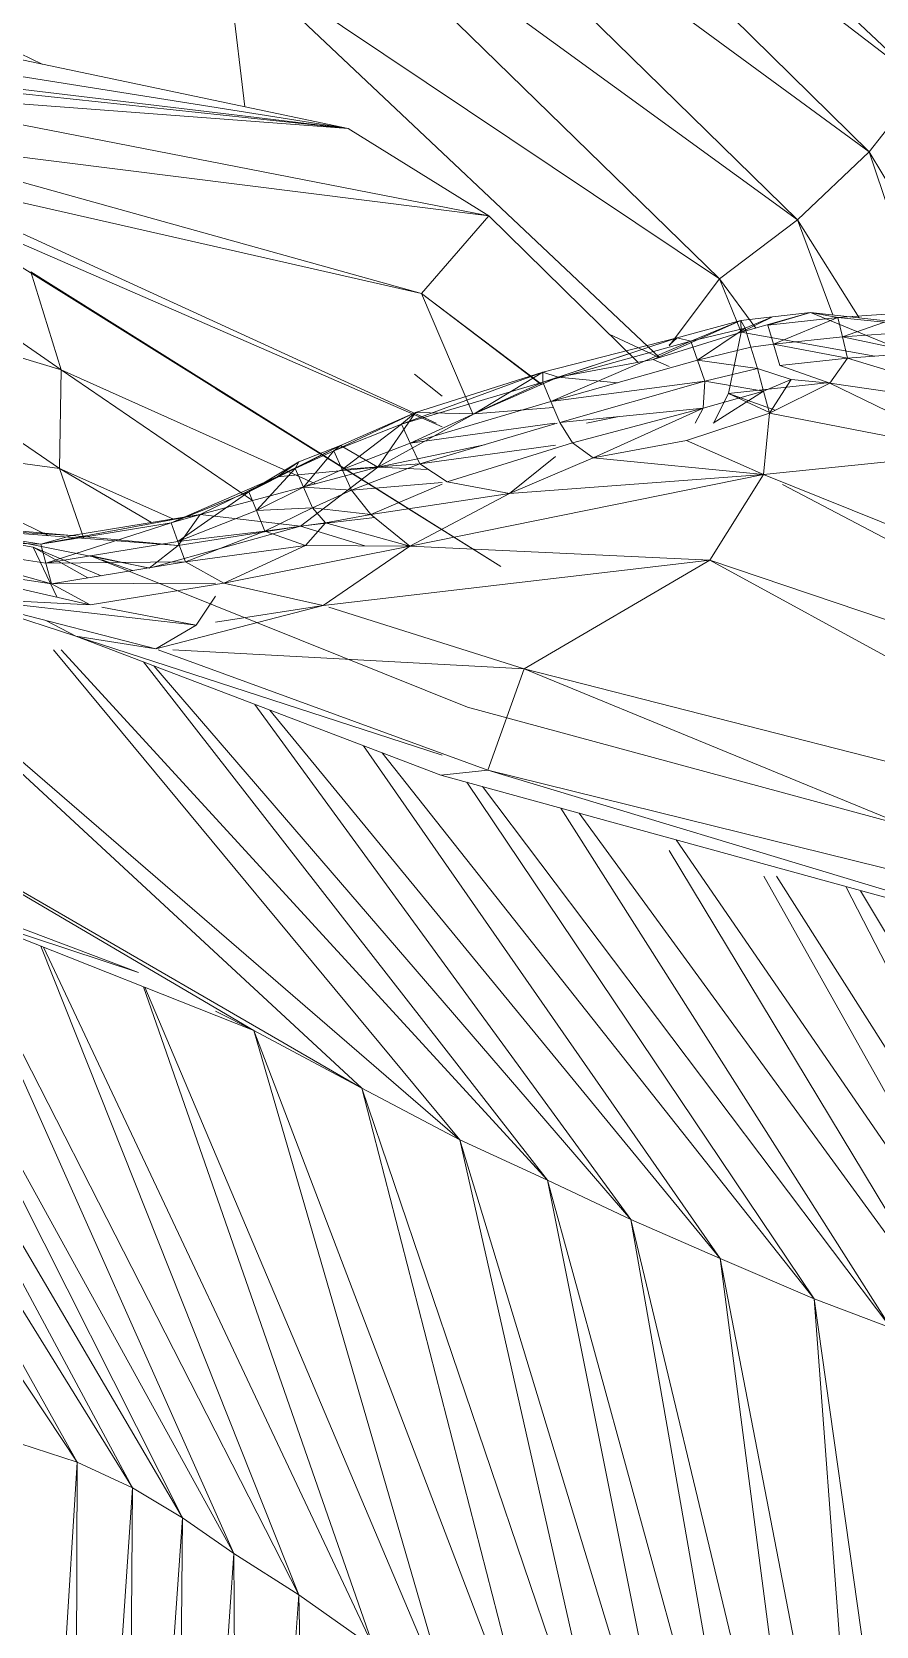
# Model space of a CAD drawing. Header units: millimetres. Extents: x -8546 to 211781, y -3000 to 31870.
# Drawn here: x -4276 to -4242.1, y 2691.9 to 2756.1 of the extents above; entities that cross this region are included whole.
import ezdxf

# ---------------------------------------------------------------- set-up
doc = ezdxf.new("R2010")
doc.units = ezdxf.units.MM
doc.layers.add('G-IMPT', color=8, linetype='Continuous', lineweight=9)
doc.layers.add('I-FURN', color=30, linetype='Continuous', lineweight=9)

# ---------------------------------------------------------------- blocks, each defined once
blk = doc.blocks.new('Artificial banana plant 1500mm - Family 4__C1-728657-Begane grond')
at = {"layer": 'G-IMPT'}
for p, q in [((151.122, 117.437), (172.562, 97.128)), ((151.122, 117.437), (172.562, 97.128)), ((172.562, 97.128), (149.822, 114.621)), ((172.562, 97.128), (149.822, 114.621)), ((170.412, 94.384), (149.822, 114.621)), ((170.412, 94.384), (149.822, 114.621)), ((137.13, 97.914), (111.122, 110.516)), ((137.13, 97.914), (111.122, 110.516)), ((170.412, 94.384), (147.782, 110.976)), ((170.412, 94.384), (147.782, 110.976)), ((167.522, 91.639), (147.782, 110.976)), ((167.522, 91.639), (147.782, 110.976)), ((167.522, 91.639), (145.622, 107.576)), ((167.522, 91.639), (145.622, 107.576)), ((164.382, 89.273), (145.622, 107.576)), ((164.382, 89.273), (145.622, 107.576)), ((145.288, 96.194), (144.522, 102.571)), ((145.288, 96.194), (144.522, 102.571)), ((164.382, 89.273), (144.522, 102.571)), ((164.382, 89.273), (144.522, 102.571)), ((161.974, 86.101), (144.522, 102.571)), ((161.974, 86.101), (144.522, 102.571)), ((114.372, 99.535), (149.442, 95.317)), ((114.372, 99.535), (149.442, 95.317)), ((129.692, 99.483), (149.442, 95.317)), ((129.692, 99.483), (149.442, 95.317)), ((124.092, 99.364), (149.442, 95.317)), ((124.092, 99.364), (149.442, 95.317)), ((123.882, 98.058), (149.442, 95.317)), ((123.882, 98.058), (149.442, 95.317)), ((172.562, 97.128), (170.412, 94.384)), ((172.562, 97.128), (170.412, 94.384)), ((129.232, 96.848), (149.442, 95.317)), ((129.232, 96.848), (149.442, 95.317)), ((129.232, 96.848), (155.102, 91.8)), ((129.232, 96.848), (155.102, 91.8)), ((129.722, 95.001), (155.102, 91.8)), ((129.722, 95.001), (155.102, 91.8)), ((129.722, 95.001), (152.392, 88.683)), ((129.722, 95.001), (152.392, 88.683)), ((149.442, 95.317), (155.102, 91.8)), ((149.442, 95.317), (155.102, 91.8)), ((170.412, 94.384), (167.522, 91.639)), ((170.412, 94.384), (167.522, 91.639)), ((174.719, 87.18), (170.412, 94.384)), ((174.719, 87.18), (170.412, 94.384)), ((172.738, 87.399), (170.412, 94.384)), ((172.738, 87.399), (170.412, 94.384)), ((126.172, 93.728), (137.892, 85.604)), ((126.172, 93.728), (137.892, 85.604)), ((130.892, 93.579), (152.392, 88.683)), ((130.892, 93.579), (152.392, 88.683)), ((130.892, 93.579), (152.988, 83.459)), ((130.892, 93.579), (152.988, 83.459)), ((131.272, 92.875), (155.582, 77.688)), ((131.957, 92.577), (153.227, 83.31)), ((131.957, 92.577), (153.227, 83.31)), ((155.102, 91.8), (152.392, 88.683)), ((155.102, 91.8), (152.392, 88.683)), ((155.102, 91.8), (161.108, 85.909)), ((155.102, 91.8), (161.108, 85.909)), ((167.522, 91.639), (164.382, 89.273)), ((167.522, 91.639), (164.382, 89.273)), ((170.006, 87.702), (167.522, 91.639)), ((170.006, 87.702), (167.522, 91.639)), ((168.949, 87.818), (167.522, 91.639)), ((168.949, 87.818), (167.522, 91.639)), ((136.672, 89.555), (155.582, 77.688)), ((136.672, 89.555), (155.582, 77.688)), ((136.672, 89.555), (137.892, 85.604)), ((136.672, 89.555), (137.892, 85.604)), ((164.382, 89.273), (162.354, 86.567)), ((164.382, 89.273), (162.354, 86.567)), ((165.843, 87.29), (164.382, 89.273)), ((165.843, 87.29), (164.382, 89.273)), ((165.251, 87.126), (164.382, 89.273)), ((165.251, 87.126), (164.382, 89.273)), ((127.392, 88.771), (137.892, 85.604)), ((127.392, 88.771), (137.892, 85.604)), ((127.392, 88.771), (137.832, 81.634)), ((127.392, 88.771), (137.832, 81.634)), ((152.392, 88.683), (157.21, 85.018)), ((152.392, 88.683), (157.21, 85.018)), ((152.392, 88.683), (157.229, 85.026)), ((152.392, 88.683), (157.229, 85.026)), ((152.392, 88.683), (154.465, 83.831)), ((152.392, 88.683), (154.465, 83.831)), ((168.052, 87.918), (165.262, 87.126)), ((168.052, 87.918), (165.262, 87.126)), ((166.332, 87.406), (168.052, 87.918)), ((166.332, 87.406), (168.052, 87.918)), ((166.522, 87.74), (168.052, 87.918)), ((166.522, 87.74), (168.052, 87.918)), ((168.052, 87.918), (175.912, 87.049)), ((168.052, 87.918), (175.912, 87.049)), ((169.142, 87.707), (168.052, 87.918)), ((169.142, 87.707), (168.052, 87.918)), ((168.052, 87.918), (171.481, 86.508)), ((168.052, 87.918), (171.481, 86.508)), ((169.142, 87.707), (172.132, 87.918)), ((169.142, 87.707), (172.132, 87.918)), ((169.332, 86.933), (172.132, 87.918)), ((169.332, 86.933), (172.132, 87.918)), ((165.242, 87.592), (161.722, 86.022)), ((165.242, 87.592), (161.722, 86.022)), ((162.682, 86.899), (165.242, 87.592)), ((162.682, 86.899), (165.242, 87.592)), ((163.232, 86.766), (165.242, 87.592)), ((163.232, 86.766), (165.242, 87.592)), ((163.232, 86.766), (165.412, 87.281)), ((163.232, 86.766), (165.412, 87.281)), ((163.502, 85.999), (165.412, 87.281)), ((163.502, 85.999), (165.412, 87.281)), ((165.242, 87.592), (166.522, 87.74)), ((165.242, 87.592), (166.522, 87.74)), ((165.412, 87.281), (165.242, 87.592)), ((165.412, 87.281), (165.242, 87.592)), ((165.242, 87.592), (165.262, 87.126)), ((165.242, 87.592), (165.262, 87.126)), ((166.522, 87.74), (165.262, 87.126)), ((166.522, 87.74), (165.262, 87.126)), ((165.412, 87.281), (166.522, 87.74)), ((165.412, 87.281), (166.522, 87.74)), ((165.412, 87.281), (165.652, 86.513)), ((165.412, 87.281), (165.652, 86.513)), ((166.332, 87.406), (169.142, 87.707)), ((166.332, 87.406), (169.142, 87.707)), ((166.332, 87.406), (166.562, 86.636)), ((166.332, 87.406), (166.562, 86.636)), ((166.562, 86.636), (169.142, 87.707)), ((166.562, 86.636), (169.142, 87.707)), ((169.142, 87.707), (175.912, 87.049)), ((169.142, 87.707), (175.912, 87.049)), ((169.142, 87.707), (169.332, 86.933)), ((169.142, 87.707), (169.332, 86.933)), ((157.272, 85.512), (162.682, 86.899)), ((157.272, 85.512), (162.682, 86.899)), ((157.282, 85.108), (162.682, 86.899)), ((157.282, 85.108), (162.682, 86.899)), ((157.282, 85.108), (163.232, 86.766)), ((157.282, 85.108), (163.232, 86.766)), ((157.602, 84.334), (163.232, 86.766)), ((157.602, 84.334), (163.232, 86.766)), ((162.682, 86.899), (157.892, 85.317)), ((162.682, 86.899), (157.892, 85.317)), ((159.946, 87.049), (161.964, 86.098)), ((159.946, 87.049), (161.964, 86.098)), ((161.722, 86.022), (165.262, 87.126)), ((161.722, 86.022), (165.262, 87.126)), ((162.682, 86.899), (162.354, 86.599)), ((162.682, 86.899), (162.354, 86.599)), ((163.232, 86.766), (162.682, 86.899)), ((163.232, 86.766), (162.682, 86.899)), ((163.232, 86.766), (163.502, 85.999)), ((163.232, 86.766), (163.502, 85.999)), ((165.262, 87.126), (164.742, 84.661)), ((165.262, 87.126), (164.742, 84.661)), ((165.262, 87.126), (170.634, 86.157)), ((165.262, 87.126), (170.634, 86.157)), ((166.562, 86.636), (165.652, 86.513)), ((165.652, 86.513), (166.562, 86.636)), ((169.332, 86.933), (166.562, 86.636)), ((166.562, 86.636), (169.332, 86.933)), ((169.542, 86.078), (166.562, 86.636)), ((169.542, 86.078), (166.562, 86.636)), ((166.562, 86.636), (166.812, 85.784)), ((166.562, 86.636), (166.812, 85.784)), ((172.272, 87.141), (169.332, 86.933)), ((169.332, 86.933), (172.272, 87.141)), ((172.422, 86.286), (169.332, 86.933)), ((172.422, 86.286), (169.332, 86.933)), ((169.332, 86.933), (169.542, 86.078)), ((169.332, 86.933), (169.542, 86.078)), ((163.502, 85.999), (157.602, 84.334)), ((157.602, 84.334), (163.502, 85.999)), ((157.892, 85.317), (161.722, 86.022)), ((157.892, 85.317), (161.722, 86.022)), ((161.722, 86.022), (162.354, 85.738)), ((161.722, 86.022), (162.354, 85.738)), ((165.652, 86.513), (163.502, 85.999)), ((163.502, 85.999), (165.652, 86.513)), ((165.912, 85.663), (163.502, 85.999)), ((165.912, 85.663), (163.502, 85.999)), ((163.502, 85.999), (163.802, 85.153)), ((163.502, 85.999), (163.802, 85.153)), ((165.652, 86.513), (165.912, 85.663)), ((165.652, 86.513), (165.912, 85.663)), ((169.542, 86.078), (166.812, 85.784)), ((169.542, 86.078), (166.812, 85.784)), ((169.542, 86.078), (168.822, 85.065)), ((169.542, 86.078), (168.822, 85.065)), ((172.422, 86.286), (169.542, 86.078)), ((172.422, 86.286), (169.542, 86.078)), ((169.542, 86.078), (176.382, 83.991)), ((169.542, 86.078), (176.382, 83.991)), ((137.892, 85.604), (137.832, 81.634)), ((137.892, 85.604), (137.832, 81.634)), ((137.892, 85.604), (148.13, 81.023)), ((137.892, 85.604), (148.13, 81.023)), ((137.892, 85.604), (145.59, 80.348)), ((137.892, 85.604), (145.59, 80.348)), ((151.592, 83.418), (157.272, 85.512)), ((151.592, 83.418), (157.272, 85.512)), ((152.112, 85.433), (153.227, 84.548)), ((152.152, 83.887), (157.272, 85.512)), ((152.152, 83.887), (157.272, 85.512)), ((157.272, 85.512), (154.512, 83.831)), ((157.272, 85.512), (154.512, 83.831)), ((157.282, 85.108), (157.272, 85.512)), ((157.282, 85.108), (157.272, 85.512)), ((157.272, 85.512), (157.892, 85.317)), ((157.272, 85.512), (157.892, 85.317)), ((165.912, 85.663), (163.802, 85.153)), ((165.912, 85.663), (163.802, 85.153)), ((165.912, 85.663), (167.272, 85.213)), ((165.912, 85.663), (167.272, 85.213)), ((165.912, 85.663), (166.152, 84.751)), ((165.912, 85.663), (166.152, 84.751)), ((166.812, 85.784), (168.822, 85.065)), ((166.812, 85.784), (168.822, 85.065)), ((144.1, 84.862), (148.663, 82.011)), ((151.592, 83.418), (157.282, 85.108)), ((151.592, 83.418), (157.282, 85.108)), ((151.942, 82.659), (157.282, 85.108)), ((151.942, 82.659), (157.282, 85.108)), ((154.512, 83.831), (157.892, 85.317)), ((154.512, 83.831), (157.892, 85.317)), ((157.282, 85.108), (157.602, 84.334)), ((157.282, 85.108), (157.602, 84.334)), ((163.802, 85.153), (157.602, 84.334)), ((163.802, 85.153), (157.602, 84.334)), ((157.892, 85.317), (160.277, 85.089)), ((157.892, 85.317), (160.277, 85.089)), ((163.802, 85.153), (157.962, 83.49)), ((163.802, 85.153), (157.962, 83.49)), ((163.802, 85.153), (163.722, 84.064)), ((163.802, 85.153), (163.722, 84.064)), ((166.152, 84.751), (163.722, 84.064)), ((166.152, 84.751), (163.722, 84.064)), ((163.802, 85.153), (166.152, 84.751)), ((163.802, 85.153), (166.152, 84.751)), ((166.152, 84.751), (164.132, 83.459)), ((166.152, 84.751), (164.132, 83.459)), ((168.822, 85.096), (164.742, 84.661)), ((168.822, 85.096), (164.742, 84.661)), ((167.272, 85.213), (166.152, 84.751)), ((167.272, 85.213), (166.152, 84.751)), ((166.152, 84.751), (166.392, 83.868)), ((166.152, 84.751), (166.392, 83.868)), ((167.272, 85.213), (166.392, 83.868)), ((167.272, 85.213), (166.392, 83.868)), ((168.822, 85.065), (166.392, 83.868)), ((168.822, 85.065), (166.392, 83.868)), ((168.822, 85.065), (167.272, 85.213)), ((168.822, 85.065), (167.272, 85.213)), ((176.382, 83.991), (168.822, 85.065)), ((176.382, 83.991), (168.822, 85.065)), ((168.822, 85.065), (174.642, 82.253)), ((168.822, 85.065), (174.642, 82.253)), ((157.602, 84.334), (151.942, 82.659)), ((151.942, 82.659), (157.602, 84.334)), ((154.512, 83.831), (157.706, 84.091)), ((154.512, 83.831), (157.706, 84.091)), ((157.602, 84.334), (157.962, 83.49)), ((157.602, 84.334), (157.962, 83.49)), ((157.962, 83.49), (163.722, 84.064)), ((157.962, 83.49), (163.722, 84.064)), ((163.722, 84.064), (158.472, 82.668)), ((163.722, 84.064), (158.472, 82.668)), ((163.722, 84.064), (159.302, 82.067)), ((163.722, 84.064), (159.302, 82.067)), ((163.722, 84.064), (163.409, 83.459)), ((163.722, 84.064), (163.409, 83.459)), ((164.149, 83.459), (164.742, 84.661)), ((164.149, 83.459), (164.742, 84.661)), ((164.742, 84.661), (166.626, 83.984)), ((164.742, 84.661), (166.626, 83.984)), ((164.742, 84.661), (166.392, 83.89)), ((164.742, 84.661), (166.392, 83.89)), ((148.862, 82.348), (152.152, 83.887)), ((148.862, 82.348), (152.152, 83.887)), ((148.862, 82.348), (151.592, 83.418)), ((148.862, 82.348), (151.592, 83.418)), ((149.132, 82.563), (152.152, 83.887)), ((149.132, 82.563), (152.152, 83.887)), ((149.202, 81.594), (151.592, 83.418)), ((149.202, 81.594), (151.592, 83.418)), ((152.152, 83.887), (150.642, 81.69)), ((152.152, 83.887), (150.642, 81.69)), ((150.642, 81.69), (154.512, 83.831)), ((150.642, 81.69), (154.512, 83.831)), ((151.592, 83.418), (152.152, 83.887)), ((151.592, 83.418), (152.152, 83.887)), ((151.592, 83.418), (151.942, 82.659)), ((151.592, 83.418), (151.942, 82.659)), ((157.743, 83.459), (151.942, 82.659)), ((157.743, 83.459), (151.942, 82.659)), ((152.152, 83.887), (154.512, 83.831)), ((152.152, 83.887), (154.512, 83.831)), ((157.86, 83.459), (152.322, 81.823)), ((157.86, 83.459), (152.322, 81.823)), ((157.962, 83.49), (158.472, 82.668)), ((157.962, 83.49), (158.472, 82.668)), ((159.039, 83.459), (160.279, 83.721)), ((159.039, 83.459), (160.279, 83.721)), ((166.392, 83.868), (163.052, 82.769)), ((166.392, 83.868), (163.052, 82.769)), ((166.392, 83.868), (166.152, 81.4)), ((166.392, 83.868), (166.152, 81.4)), ((174.642, 82.253), (166.392, 83.868)), ((174.642, 82.253), (166.392, 83.868)), ((129.412, 82.787), (137.832, 81.634)), ((129.412, 82.787), (137.832, 81.634)), ((129.412, 82.787), (137.395, 78.93)), ((129.412, 82.787), (137.395, 78.93)), ((146.582, 81.3), (149.132, 82.563)), ((146.582, 81.3), (149.132, 82.563)), ((147.312, 81.631), (149.132, 82.563)), ((147.312, 81.631), (149.132, 82.563)), ((147.312, 81.631), (148.862, 82.348)), ((147.312, 81.631), (148.862, 82.348)), ((147.462, 81.908), (149.132, 82.563)), ((147.462, 81.908), (149.132, 82.563)), ((147.642, 80.88), (148.862, 82.348)), ((147.642, 80.88), (148.862, 82.348)), ((148.862, 82.348), (149.132, 82.563)), ((148.862, 82.348), (149.132, 82.563)), ((148.862, 82.348), (149.202, 81.594)), ((148.862, 82.348), (149.202, 81.594)), ((149.132, 82.563), (150.642, 81.69)), ((149.132, 82.563), (150.642, 81.69)), ((151.942, 82.659), (149.202, 81.594)), ((149.202, 81.594), (151.942, 82.659)), ((150.642, 81.69), (154.923, 82.592)), ((150.642, 81.69), (154.923, 82.592)), ((151.942, 82.659), (152.322, 81.823)), ((151.942, 82.659), (152.322, 81.823)), ((152.322, 81.823), (157.79, 82.575)), ((152.322, 81.823), (157.79, 82.575)), ((158.472, 82.668), (153.422, 81.093)), ((158.472, 82.668), (153.422, 81.093)), ((158.472, 82.668), (159.302, 82.067)), ((158.472, 82.668), (159.302, 82.067)), ((163.052, 82.769), (159.302, 82.067)), ((163.052, 82.769), (159.302, 82.067)), ((163.052, 82.769), (166.152, 81.4)), ((163.052, 82.769), (166.152, 81.4)), ((174.642, 82.253), (166.152, 81.4)), ((174.642, 82.253), (166.152, 81.4)), ((137.832, 81.634), (138.81, 78.825)), ((137.832, 81.634), (138.81, 78.825)), ((137.832, 81.634), (142.387, 79.608)), ((137.832, 81.634), (142.387, 79.608)), ((137.832, 81.634), (141.536, 79.467)), ((137.832, 81.634), (141.536, 79.467)), ((143.482, 79.789), (150.642, 81.69)), ((143.482, 79.789), (150.642, 81.69)), ((145.442, 80.691), (147.462, 81.908)), ((145.442, 80.691), (147.462, 81.908)), ((145.442, 80.691), (147.312, 81.631)), ((145.442, 80.691), (147.312, 81.631)), ((145.752, 79.94), (147.312, 81.631)), ((145.752, 79.94), (147.312, 81.631)), ((146.582, 81.3), (147.462, 81.908)), ((146.582, 81.3), (147.462, 81.908)), ((146.582, 81.3), (150.642, 81.69)), ((146.582, 81.3), (150.642, 81.69)), ((147.312, 81.631), (147.462, 81.908)), ((147.312, 81.631), (147.462, 81.908)), ((147.312, 81.631), (147.642, 80.88)), ((147.312, 81.631), (147.642, 80.88)), ((147.522, 79.313), (150.642, 81.69)), ((147.522, 79.313), (150.642, 81.69)), ((149.202, 81.594), (147.642, 80.88)), ((147.642, 80.88), (149.202, 81.594)), ((152.322, 81.823), (149.202, 81.594)), ((152.322, 81.823), (149.202, 81.594)), ((149.202, 81.594), (149.572, 80.765)), ((149.202, 81.594), (149.572, 80.765)), ((152.322, 81.823), (149.572, 80.765)), ((152.322, 81.823), (149.572, 80.765)), ((150.642, 81.69), (152.661, 81.598)), ((150.642, 81.69), (152.661, 81.598)), ((152.322, 81.823), (153.422, 81.093)), ((152.322, 81.823), (153.422, 81.093)), ((157.79, 82.119), (155.942, 80.63)), ((157.79, 82.119), (155.942, 80.63)), ((159.302, 82.067), (155.942, 80.63)), ((159.302, 82.067), (155.942, 80.63)), ((159.302, 82.067), (166.152, 81.4)), ((159.302, 82.067), (166.152, 81.4)), ((142.322, 79.455), (146.582, 81.3)), ((142.322, 79.455), (146.582, 81.3)), ((143.482, 79.789), (146.582, 81.3)), ((143.482, 79.789), (146.582, 81.3)), ((145.442, 80.691), (146.582, 81.3)), ((145.442, 80.691), (146.582, 81.3)), ((147.642, 80.88), (145.752, 79.94)), ((145.752, 79.94), (147.642, 80.88)), ((149.572, 80.765), (147.642, 80.88)), ((149.572, 80.765), (147.642, 80.88)), ((147.642, 80.88), (148.012, 80.054)), ((147.642, 80.88), (148.012, 80.054)), ((149.572, 80.765), (153.227, 81.076)), ((149.572, 80.765), (153.227, 81.076)), ((153.227, 81.01), (150.362, 79.791)), ((153.227, 81.01), (150.362, 79.791)), ((151.922, 78.512), (166.152, 81.4)), ((151.922, 78.512), (166.152, 81.4)), ((153.422, 81.093), (155.942, 80.63)), ((153.422, 81.093), (155.942, 80.63)), ((155.942, 80.63), (166.152, 81.4)), ((155.942, 80.63), (166.152, 81.4)), ((166.152, 81.4), (163.992, 77.944)), ((166.152, 81.4), (163.992, 77.944)), ((191.573, 71.126), (166.152, 81.4)), ((191.573, 71.126), (166.152, 81.4)), ((166.917, 80.998), (188.462, 69.663)), ((166.917, 80.998), (188.462, 69.663)), ((142.322, 79.455), (145.442, 80.691)), ((142.322, 79.455), (145.442, 80.691)), ((142.592, 78.703), (145.442, 80.691)), ((142.592, 78.703), (145.442, 80.691)), ((145.442, 80.691), (145.752, 79.94)), ((145.442, 80.691), (145.752, 79.94)), ((149.572, 80.765), (148.012, 80.054)), ((149.572, 80.765), (148.012, 80.054)), ((149.572, 80.765), (150.362, 79.791)), ((149.572, 80.765), (150.362, 79.791)), ((150.362, 79.791), (155.942, 80.63)), ((150.362, 79.791), (155.942, 80.63)), ((155.942, 80.63), (151.922, 78.512)), ((155.942, 80.63), (151.922, 78.512)), ((128.922, 79.919), (136.762, 78.471)), ((128.922, 79.919), (136.762, 78.471)), ((137.072, 78.587), (143.482, 79.789)), ((137.072, 78.587), (143.482, 79.789)), ((138.322, 78.936), (143.482, 79.789)), ((138.322, 78.936), (143.482, 79.789)), ((142.322, 79.455), (143.482, 79.789)), ((142.322, 79.455), (143.482, 79.789)), ((145.752, 79.94), (142.592, 78.703)), ((142.592, 78.703), (145.752, 79.94)), ((143.482, 79.789), (142.602, 78.543)), ((143.482, 79.789), (142.602, 78.543)), ((143.482, 79.789), (147.522, 79.313)), ((143.482, 79.789), (147.522, 79.313)), ((148.012, 80.054), (145.752, 79.94)), ((148.012, 80.054), (145.752, 79.94)), ((145.752, 79.94), (146.092, 79.116)), ((145.752, 79.94), (146.092, 79.116)), ((148.012, 80.054), (146.092, 79.116)), ((148.012, 80.054), (146.092, 79.116)), ((147.522, 79.313), (150.517, 79.664)), ((147.522, 79.313), (150.517, 79.664)), ((148.012, 80.054), (150.362, 79.791)), ((148.012, 80.054), (150.362, 79.791)), ((148.012, 80.054), (148.532, 79.452)), ((148.012, 80.054), (148.532, 79.452)), ((150.362, 79.791), (148.532, 79.452)), ((150.362, 79.791), (148.532, 79.452)), ((150.362, 79.791), (151.922, 78.512)), ((150.362, 79.791), (151.922, 78.512)), ((131.082, 79.56), (138.322, 78.936)), ((131.082, 79.56), (138.322, 78.936)), ((131.082, 79.56), (137.072, 78.587)), ((131.082, 79.56), (137.072, 78.587)), ((133.482, 79.221), (141.41, 77.634)), ((133.482, 79.221), (141.41, 77.634)), ((133.482, 79.221), (138.322, 78.936)), ((133.482, 79.221), (138.322, 78.936)), ((133.482, 79.221), (142.602, 78.543)), ((133.482, 79.221), (142.602, 78.543)), ((137.072, 78.587), (142.322, 79.455)), ((137.072, 78.587), (142.322, 79.455)), ((137.072, 78.587), (138.322, 78.936)), ((137.072, 78.587), (138.322, 78.936)), ((137.282, 77.825), (142.322, 79.455)), ((137.282, 77.825), (142.322, 79.455)), ((138.322, 78.936), (142.602, 78.543)), ((138.322, 78.936), (142.602, 78.543)), ((141.546, 77.656), (147.522, 79.313)), ((141.546, 77.656), (147.522, 79.313)), ((142.322, 79.455), (142.592, 78.703)), ((142.322, 79.455), (142.592, 78.703)), ((146.092, 79.116), (142.592, 78.703)), ((146.092, 79.116), (142.592, 78.703)), ((142.602, 78.543), (147.522, 79.313)), ((142.602, 78.543), (147.522, 79.313)), ((146.092, 79.116), (142.892, 77.877)), ((146.092, 79.116), (142.892, 77.877)), ((146.092, 79.116), (148.532, 79.452)), ((146.092, 79.116), (148.532, 79.452)), ((146.092, 79.116), (147.722, 78.536)), ((146.092, 79.116), (147.722, 78.536)), ((147.522, 79.313), (150.108, 78.523)), ((147.522, 79.313), (150.108, 78.523)), ((148.532, 79.452), (147.722, 78.536)), ((148.532, 79.452), (147.722, 78.536)), ((148.532, 79.452), (151.922, 78.512)), ((148.532, 79.452), (151.922, 78.512)), ((137.282, 77.825), (131.142, 78.775)), ((137.512, 76.993), (131.142, 78.775)), ((137.512, 76.993), (131.142, 78.775)), ((131.142, 78.775), (137.282, 77.825)), ((131.142, 78.775), (137.072, 78.587)), ((131.142, 78.775), (137.072, 78.587)), ((137.731, 76.449), (136.762, 78.471)), ((137.731, 76.449), (136.762, 78.471)), ((136.762, 78.471), (138.974, 77.234)), ((136.762, 78.471), (138.974, 77.234)), ((136.762, 78.471), (139.501, 77.32)), ((136.762, 78.471), (139.501, 77.32)), ((137.072, 78.587), (137.282, 77.825)), ((137.072, 78.587), (137.282, 77.825)), ((142.592, 78.703), (137.282, 77.825)), ((137.282, 77.825), (142.592, 78.703)), ((141.442, 77.628), (142.602, 78.543)), ((141.442, 77.628), (142.602, 78.543)), ((142.592, 78.703), (142.892, 77.877)), ((142.592, 78.703), (142.892, 77.877)), ((142.892, 77.877), (147.722, 78.536)), ((142.892, 77.877), (147.722, 78.536)), ((147.722, 78.536), (144.442, 77.019)), ((147.722, 78.536), (144.442, 77.019)), ((144.442, 77.019), (151.922, 78.512)), ((144.442, 77.019), (151.922, 78.512)), ((147.722, 78.536), (151.922, 78.512)), ((147.722, 78.536), (151.922, 78.512)), ((151.922, 78.512), (148.442, 76.124)), ((151.922, 78.512), (148.442, 76.124)), ((151.922, 78.512), (163.992, 77.944)), ((151.922, 78.512), (163.992, 77.944)), ((137.512, 76.993), (131.212, 77.928)), ((137.512, 76.993), (131.212, 77.928)), ((131.212, 77.928), (139.062, 76.147)), ((131.212, 77.928), (139.062, 76.147)), ((142.892, 77.877), (137.282, 77.825)), ((142.892, 77.877), (137.282, 77.825)), ((137.282, 77.825), (137.512, 76.993)), ((137.282, 77.825), (137.512, 76.993)), ((142.892, 77.877), (137.512, 76.993)), ((142.892, 77.877), (137.512, 76.993)), ((139.052, 78.129), (141.442, 77.628)), ((139.052, 78.129), (141.442, 77.628)), ((139.052, 78.129), (154.252, 72.026)), ((139.052, 78.129), (154.252, 72.026)), ((139.536, 77.96), (140.772, 77.529)), ((139.536, 77.96), (140.772, 77.529)), ((142.892, 77.877), (144.442, 77.019)), ((142.892, 77.877), (144.442, 77.019)), ((148.442, 76.124), (163.992, 77.944)), ((148.442, 76.124), (163.992, 77.944)), ((163.992, 77.944), (156.532, 73.579)), ((163.992, 77.944), (156.532, 73.579)), ((163.992, 77.944), (188.462, 69.663)), ((163.992, 77.944), (188.462, 69.663)), ((163.992, 77.944), (185.734, 66.087)), ((163.992, 77.944), (185.734, 66.087)), ((137.512, 76.993), (144.1, 77.017)), ((137.512, 76.993), (144.1, 77.017)), ((144.442, 77.019), (139.062, 76.147)), ((144.442, 77.019), (139.062, 76.147)), ((144.442, 77.019), (148.442, 76.124)), ((144.442, 77.019), (148.442, 76.124)), ((128.292, 76.777), (153.942, 54.61)), ((128.292, 76.777), (153.942, 54.61)), ((128.292, 76.777), (149.992, 56.69)), ((128.292, 76.777), (149.992, 56.69)), ((133.782, 76.419), (138.482, 74.883)), ((133.782, 76.419), (138.482, 74.883)), ((139.062, 76.147), (133.782, 76.419)), ((139.062, 76.147), (133.782, 76.419)), ((133.782, 76.419), (143.332, 75.327)), ((133.782, 76.419), (143.332, 75.327)), ((133.782, 76.419), (141.702, 74.378)), ((133.782, 76.419), (141.702, 74.378)), ((137.512, 76.993), (139.062, 76.147)), ((137.512, 76.993), (139.062, 76.147)), ((144.1, 76.497), (143.332, 75.327)), ((144.1, 76.497), (143.332, 75.327)), ((139.536, 76.056), (143.332, 75.327)), ((139.536, 76.056), (143.332, 75.327)), ((148.442, 76.124), (141.702, 74.378)), ((148.442, 76.124), (141.702, 74.378)), ((148.442, 76.124), (144.1, 75.446)), ((148.442, 76.124), (144.1, 75.446)), ((148.663, 76.054), (156.532, 73.579)), ((148.663, 76.054), (156.532, 73.579)), ((137.272, 75.52), (138.482, 74.883)), ((137.272, 75.52), (138.482, 74.883)), ((143.332, 75.327), (141.702, 74.378)), ((143.332, 75.327), (141.702, 74.378)), ((138.482, 74.883), (153.172, 69.297)), ((138.482, 74.883), (153.172, 69.297)), ((141.702, 74.378), (138.482, 74.883)), ((141.702, 74.378), (138.482, 74.883)), ((138.482, 74.883), (153.227, 70.092)), ((138.482, 74.883), (153.227, 70.092)), ((119.822, 74.187), (149.992, 56.69)), ((119.822, 74.187), (149.992, 56.69)), ((119.822, 74.187), (145.642, 59.02)), ((119.822, 74.187), (145.642, 59.02)), ((137.581, 74.341), (153.942, 54.61)), ((137.581, 74.341), (153.942, 54.61)), ((137.891, 74.341), (157.462, 52.992)), ((137.891, 74.341), (157.462, 52.992)), ((141.203, 73.848), (157.462, 52.992)), ((141.203, 73.848), (157.462, 52.992)), ((141.803, 74.341), (155.062, 69.495)), ((141.803, 74.341), (155.062, 69.495)), ((142.388, 74.341), (156.532, 73.579)), ((142.388, 74.341), (156.532, 73.579)), ((141.623, 73.688), (160.822, 51.414)), ((141.623, 73.688), (160.822, 51.414)), ((156.532, 73.579), (155.062, 69.495)), ((156.532, 73.579), (155.062, 69.495)), ((156.532, 73.579), (185.734, 66.087)), ((156.532, 73.579), (185.734, 66.087)), ((156.532, 73.579), (183.451, 62.481)), ((156.532, 73.579), (183.451, 62.481)), ((107.222, 72.486), (141.002, 61.354)), ((107.222, 72.486), (141.002, 61.354)), ((112.152, 72.262), (145.642, 59.02)), ((112.152, 72.262), (145.642, 59.02)), ((112.152, 72.262), (141.002, 61.354)), ((112.152, 72.262), (141.002, 61.354)), ((145.692, 72.141), (160.822, 51.414)), ((145.692, 72.141), (160.822, 51.414)), ((146.288, 71.914), (164.412, 49.841)), ((146.288, 71.914), (164.412, 49.841)), ((154.252, 72.026), (183.032, 64.22)), ((154.252, 72.026), (183.032, 64.22)), ((150.066, 70.478), (164.412, 49.841)), ((150.066, 70.478), (164.412, 49.841)), ((150.807, 70.196), (168.192, 48.221)), ((150.807, 70.196), (168.192, 48.221)), ((155.062, 69.495), (153.172, 69.297)), ((155.062, 69.495), (153.172, 69.297)), ((155.062, 69.495), (183.451, 62.481)), ((155.062, 69.495), (183.451, 62.481)), ((155.062, 69.495), (182.352, 61.256)), ((155.062, 69.495), (182.352, 61.256)), ((153.172, 69.297), (182.352, 61.256)), ((153.172, 69.297), (182.352, 61.256)), ((153.172, 69.297), (153.227, 69.282)), ((153.172, 69.297), (153.227, 69.282)), ((154.216, 69.009), (168.192, 48.221)), ((154.216, 69.009), (168.192, 48.221)), ((154.846, 68.835), (171.282, 47.046)), ((154.846, 68.835), (171.282, 47.046)), ((121.172, 67.836), (138.542, 41.638)), ((121.172, 67.836), (138.542, 41.638)), ((158.006, 67.965), (171.282, 47.046)), ((158.006, 67.965), (171.282, 47.046)), ((158.742, 67.762), (174.492, 46.149)), ((158.742, 67.762), (174.492, 46.149)), ((124.47, 66.802), (138.542, 41.638)), ((124.47, 66.802), (138.542, 41.638)), ((124.52, 66.786), (140.772, 40.605)), ((124.52, 66.786), (140.772, 40.605)), ((162.354, 66.264), (174.492, 46.149)), ((162.354, 66.264), (174.492, 46.149)), ((162.641, 66.688), (177.452, 45.121)), ((162.641, 66.688), (177.452, 45.121)), ((127.545, 65.224), (140.772, 40.605)), ((127.545, 65.224), (140.772, 40.605)), ((127.627, 65.224), (142.772, 39.404)), ((127.627, 65.224), (142.772, 39.404)), ((129.863, 65.025), (142.772, 39.404)), ((129.863, 65.025), (142.772, 39.404)), ((129.927, 65.003), (144.842, 37.968)), ((129.927, 65.003), (144.842, 37.968)), ((166.175, 65.224), (177.452, 45.121)), ((166.175, 65.224), (177.452, 45.121)), ((166.677, 65.224), (180.172, 43.967)), ((166.677, 65.224), (180.172, 43.967)), ((169.469, 64.806), (180.172, 43.967)), ((169.469, 64.806), (180.172, 43.967)), ((170.065, 64.642), (183.006, 42.944)), ((170.065, 64.642), (183.006, 42.944)), ((133.296, 63.893), (144.842, 37.968)), ((133.296, 63.893), (144.842, 37.968)), ((133.39, 63.862), (147.462, 36.298)), ((133.39, 63.862), (147.462, 36.298)), ((137.077, 62.406), (147.462, 36.298)), ((137.077, 62.406), (147.462, 36.298)), ((137.179, 62.366), (150.482, 34.175)), ((137.179, 62.366), (150.482, 34.175)), ((141.204, 60.774), (150.482, 34.175)), ((141.204, 60.774), (150.482, 34.175)), ((141.256, 60.754), (153.662, 31.442)), ((141.256, 60.754), (153.662, 31.442)), ((145.642, 59.02), (144.1, 59.795)), ((145.642, 59.02), (144.1, 59.795)), ((149.992, 56.69), (145.642, 59.02)), ((149.992, 56.69), (145.642, 59.02)), ((145.642, 59.02), (157.192, 28.733)), ((145.642, 59.02), (157.192, 28.733)), ((145.642, 59.02), (153.662, 31.442)), ((145.642, 59.02), (153.662, 31.442)), ((153.942, 54.61), (149.992, 56.69)), ((153.942, 54.61), (149.992, 56.69)), ((149.992, 56.69), (160.392, 26.06)), ((149.992, 56.69), (160.392, 26.06)), ((149.992, 56.69), (157.192, 28.733)), ((149.992, 56.69), (157.192, 28.733)), ((157.462, 52.992), (153.942, 54.61)), ((157.462, 52.992), (153.942, 54.61)), ((153.942, 54.61), (163.312, 23.759)), ((153.942, 54.61), (163.312, 23.759)), ((153.942, 54.61), (160.392, 26.06)), ((153.942, 54.61), (160.392, 26.06)), ((160.822, 51.414), (157.462, 52.992)), ((160.822, 51.414), (157.462, 52.992)), ((157.462, 52.992), (165.972, 22.005)), ((157.462, 52.992), (165.972, 22.005)), ((157.462, 52.992), (163.312, 23.759)), ((157.462, 52.992), (163.312, 23.759)), ((164.412, 49.841), (160.822, 51.414)), ((164.412, 49.841), (160.822, 51.414)), ((160.822, 51.414), (168.262, 20.37)), ((160.822, 51.414), (168.262, 20.37)), ((160.822, 51.414), (165.972, 22.005)), ((160.822, 51.414), (165.972, 22.005)), ((168.192, 48.221), (164.412, 49.841)), ((168.192, 48.221), (164.412, 49.841)), ((164.412, 49.841), (170.402, 18.849)), ((164.412, 49.841), (170.402, 18.849)), ((164.412, 49.841), (168.262, 20.37)), ((164.412, 49.841), (168.262, 20.37)), ((171.282, 47.046), (168.192, 48.221)), ((171.282, 47.046), (168.192, 48.221)), ((168.192, 48.221), (172.542, 17.366)), ((168.192, 48.221), (172.542, 17.366)), ((168.192, 48.221), (170.402, 18.849)), ((168.192, 48.221), (170.402, 18.849)), ((136.232, 42.392), (138.542, 41.638)), ((136.232, 42.392), (138.542, 41.638)), ((136.342, 6.85), (138.542, 41.638)), ((136.342, 6.85), (138.542, 41.638)), ((138.542, 41.638), (138.432, 6.343)), ((138.542, 41.638), (138.432, 6.343)), ((140.772, 40.605), (138.542, 41.638)), ((140.772, 40.605), (138.542, 41.638)), ((140.772, 40.605), (138.432, 6.343)), ((140.772, 40.605), (138.432, 6.343)), ((140.772, 40.605), (140.452, 5.58)), ((140.772, 40.605), (140.452, 5.58)), ((142.772, 39.404), (140.772, 40.605)), ((142.772, 39.404), (140.772, 40.605)), ((142.772, 39.404), (140.452, 5.58)), ((142.772, 39.404), (140.452, 5.58)), ((142.772, 39.404), (142.502, 4.578)), ((142.772, 39.404), (142.502, 4.578)), ((144.842, 37.968), (142.772, 39.404)), ((144.842, 37.968), (142.772, 39.404)), ((144.842, 37.968), (142.502, 4.578)), ((144.842, 37.968), (142.502, 4.578)), ((147.462, 36.298), (144.842, 37.968)), ((147.462, 36.298), (144.842, 37.968)), ((144.842, 37.968), (145.112, 3.28)), ((144.842, 37.968), (145.112, 3.28)), ((147.462, 36.298), (145.112, 3.28)), ((147.462, 36.298), (145.112, 3.28)), ((150.482, 34.175), (147.462, 36.298)), ((150.482, 34.175), (147.462, 36.298)), ((147.462, 36.298), (148.202, 1.623)), ((147.462, 36.298), (148.202, 1.623))]:
    blk.add_line(p, q, dxfattribs=at)
blk = doc.blocks.new('Artificial banana plant 1500mm - Family 4__C2-728658-Begane grond')
blk.add_blockref('Artificial banana plant 1500mm - Family 4__C1-728657-Begane grond', (0, 0))
blk = doc.blocks.new('Artificial banana plant 1500mm - Family 4-728656-Begane grond')
blk.add_blockref('Artificial banana plant 1500mm - Family 4__C2-728658-Begane grond', (0, 0))
blk = doc.blocks.new('Artificial banana plant 1500mm - Ny märkning-728662-Begane grond')
blk.add_blockref('Artificial banana plant 1500mm - Family 4-728656-Begane grond', (0, 0))

msp = doc.modelspace()

# ---------------------------------------------------------------- block references
at = {"layer": 'I-FURN'}
msp.add_blockref('Artificial banana plant 1500mm - Ny märkning-728662-Begane grond', (-4412.758, 2656.875), dxfattribs=at)

doc.saveas('drawing.dxf')
